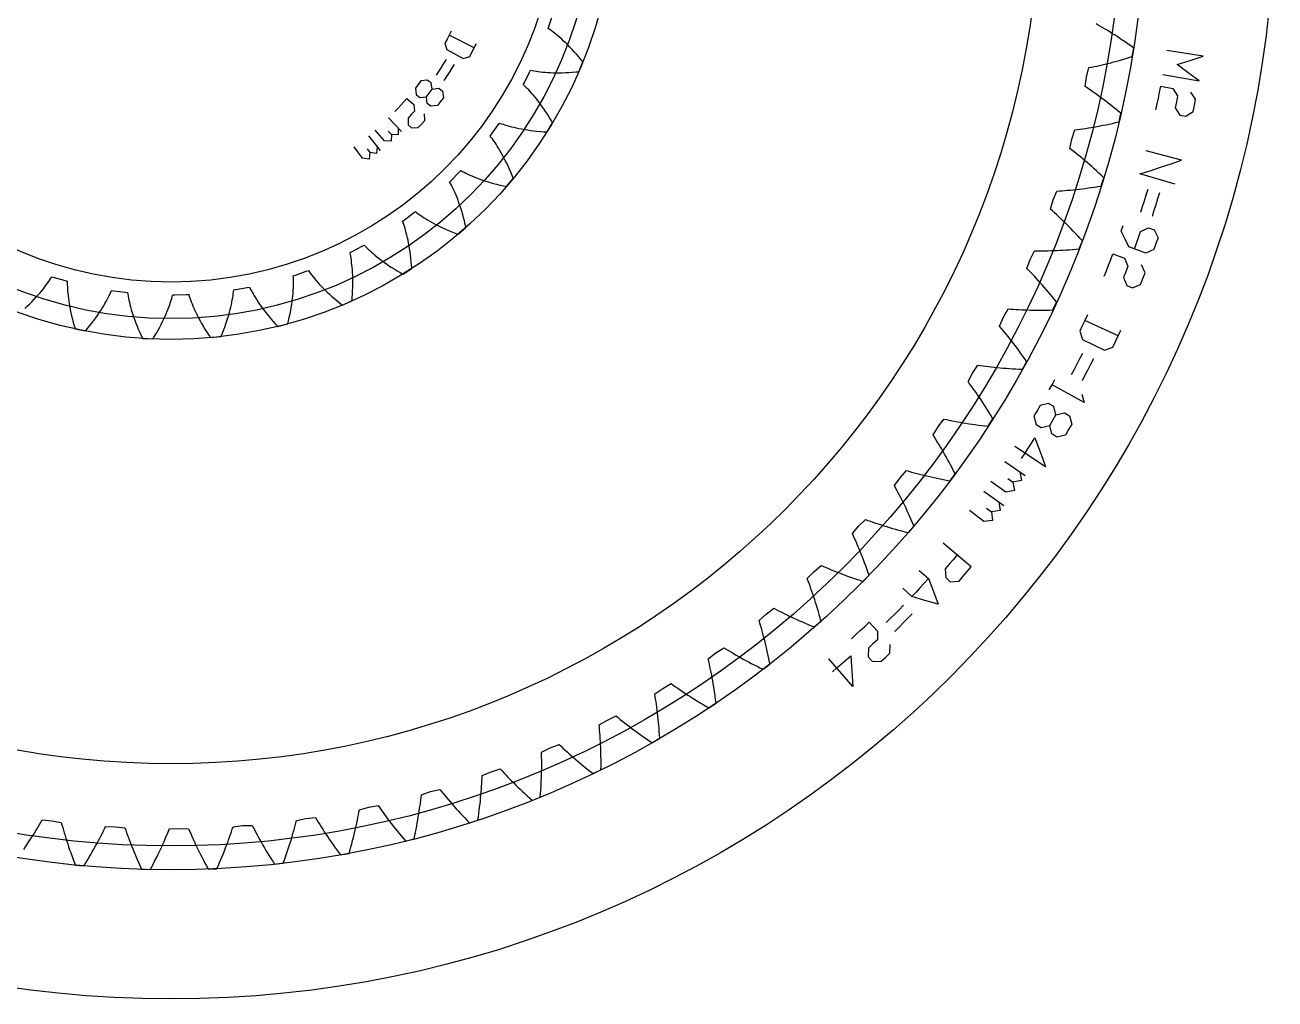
# Model space of a CAD drawing. Extents: x -107 to 107, y -107 to 107.
# Drawn here: x -14.1 to 106.8, y -106.8 to -12.6 of the extents above; entities that cross this region are included whole.
import ezdxf

# ---------------------------------------------------------------- set-up
doc = ezdxf.new("R2010")
doc.units = 0
for name, color, linetype in [('planetgear', 7, 'CONTINUOUS'), ('planetgear_guides', 5, 'CONTINUOUS'), ('planetgear_texts', 7, 'CONTINUOUS'), ('ringgear', 7, 'CONTINUOUS'), ('ringgear_guides', 5, 'CONTINUOUS'), ('ringgear_texts', 7, 'CONTINUOUS')]:
    doc.layers.add(name, color=color, linetype=linetype)

msp = doc.modelspace()

# ---------------------------------------------------------------- linework, layer by layer
at = {"layer": 'planetgear'}
msp.add_lwpolyline([(-14.15512, -40.004159), (-13.910574, -39.776402), (-13.677762, -39.552051), (-13.456493, -39.331436), (-13.246571, -39.114884), (-13.047791, -38.902713), (-12.859941, -38.69524), (-12.6828, -38.492772), (-12.516143, -38.295611), (-12.359735, -38.104053), (-12.213334, -37.918388), (-12.076694, -37.738898), (-11.949558, -37.565859), (-11.831667, -37.399541), (-11.722752, -37.240206), (-11.62254, -37.088108), (-11.530751, -36.943495), (-11.322039, -37.006776), (-10.254784, -37.31661), (-10.044632, -37.37493), (-10.044551, -37.546214), (-10.041364, -37.72833), (-10.034703, -37.921218), (-10.024201, -38.12481), (-10.00949, -38.339028), (-9.990206, -38.563784), (-9.965986, -38.798982), (-9.93647, -39.044516), (-9.901298, -39.30027), (-9.860115, -39.566119), (-9.812568, -39.841931), (-9.758304, -40.127562), (-9.696978, -40.422861), (-9.628244, -40.727667), (-9.551762, -41.041809), (-9.467194, -41.36511), (-9.374208, -41.697383), (-9.324454, -41.866822), (-9.298745, -41.952357), (-9.29223, -41.973825), (-9.288959, -41.984571), (-9.28865, -41.984771), (-8.294283, -42.192474), (-8.29392, -42.192415), (-8.286621, -42.183876), (-8.272057, -42.166811), (-8.214259, -42.09872), (-8.10084, -41.963364), (-7.882621, -41.696096), (-7.675709, -41.433679), (-7.479872, -41.176418), (-7.294873, -40.924612), (-7.120468, -40.678553), (-6.956405, -40.438526), (-6.802427, -40.204809), (-6.658269, -39.977673), (-6.523662, -39.757383), (-6.398328, -39.544194), (-6.281985, -39.338357), (-6.174344, -39.140112), (-6.075113, -38.949695), (-5.983992, -38.76733), (-5.900676, -38.593236), (-5.824856, -38.427623), (-5.756218, -38.270694), (-5.540292, -38.301373), (-4.438249, -38.444661), (-4.221656, -38.470218), (-4.19543, -38.639482), (-4.164481, -38.818977), (-4.128454, -39.008588), (-4.086996, -39.20819), (-4.039757, -39.417652), (-3.986391, -39.636831), (-3.926552, -39.865575), (-3.859901, -40.103725), (-3.786101, -40.351113), (-3.704819, -40.607561), (-3.615726, -40.872882), (-3.518497, -41.146883), (-3.412812, -41.429359), (-3.298356, -41.7201), (-3.174816, -42.018886), (-3.041888, -42.325489), (-2.89927, -42.639673), (-2.824235, -42.799532), (-2.78577, -42.88014), (-2.776055, -42.900362), (-2.771182, -42.910483), (-2.770846, -42.910633), (-1.756427, -42.964113), (-1.756077, -42.963999), (-1.750167, -42.954446), (-1.738379, -42.935358), (-1.691651, -42.859241), (-1.600224, -42.708158), (-1.425361, -42.410712), (-1.260932, -42.119785), (-1.10666, -41.835645), (-0.962268, -41.558551), (-0.827467, -41.288752), (-0.701967, -41.026494), (-0.58547, -40.772011), (-0.477674, -40.525532), (-0.378271, -40.287275), (-0.286949, -40.057453), (-0.20339, -39.836268), (-0.127274, -39.623916), (-0.058272, -39.420583), (0.003943, -39.226445), (0.059707, -39.041674), (0.109358, -38.866428), (0.153237, -38.70086), (0.371315, -38.698219), (1.482316, -38.671601), (1.700271, -38.663796), (1.752028, -38.827073), (1.810014, -38.99974), (1.874563, -39.181629), (1.946004, -39.372564), (2.024663, -39.57236), (2.110862, -39.780823), (2.204917, -39.997753), (2.30714, -40.222938), (2.417839, -40.456161), (2.537315, -40.697195), (2.665865, -40.945807), (2.80378, -41.201755), (2.951346, -41.464788), (3.108843, -41.73465), (3.276544, -42.011076), (3.454717, -42.293794), (3.643624, -42.582526), (3.742182, -42.729057), (3.7925, -42.802848), (3.805189, -42.82135), (3.81155, -42.830609), (3.811905, -42.830706), (4.822599, -42.728709), (4.822927, -42.728543), (4.82731, -42.7182), (4.836046, -42.697536), (4.870606, -42.615179), (4.9379, -42.45191), (5.065308, -42.131257), (5.183401, -41.81864), (5.29249, -41.51428), (5.392893, -41.218391), (5.484929, -40.931178), (5.568925, -40.652836), (5.64521, -40.383552), (5.714117, -40.123506), (5.775986, -39.872868), (5.831155, -39.631799), (5.879971, -39.400452), (5.92278, -39.178969), (5.959934, -38.967485), (5.991786, -38.766126), (6.018691, -38.575008), (6.041009, -38.394237), (6.059099, -38.223911), (6.274219, -38.188011), (7.368136, -37.992112), (7.582345, -37.951128), (7.65842, -38.10459), (7.742084, -38.266382), (7.833641, -38.436286), (7.933391, -38.614078), (8.041627, -38.799525), (8.158638, -38.992388), (8.284705, -39.192417), (8.420104, -39.399359), (8.565107, -39.61295), (8.719976, -39.832922), (8.88497, -40.058997), (9.060339, -40.290892), (9.246328, -40.528317), (9.443173, -40.770975), (9.651105, -41.018562), (9.870347, -41.270769), (10.101114, -41.52728), (10.220885, -41.657049), (10.281878, -41.722295), (10.297242, -41.738643), (10.304942, -41.746822), (10.305308, -41.746864), (11.288587, -41.49178), (11.288886, -41.491566), (11.291638, -41.480675), (11.297118, -41.45892), (11.318702, -41.372252), (11.360283, -41.200624), (11.437251, -40.86428), (11.506239, -40.5373), (11.56759, -40.219856), (11.621648, -39.912108), (11.668763, -39.614211), (11.709286, -39.326309), (11.743571, -39.048537), (11.771975, -38.78102), (11.794858, -38.523875), (11.812583, -38.27721), (11.825511, -38.041122), (11.83401, -37.8157), (11.838445, -37.601023), (11.839186, -37.397162), (11.836602, -37.204176), (11.831064, -37.022117), (11.822942, -36.851026), (12.03006, -36.782708), (13.081253, -36.42212), (13.286696, -36.348917), (13.385305, -36.488968), (13.492686, -36.636093), (13.609106, -36.79003), (13.734827, -36.950511), (13.870103, -37.117263), (14.015182, -37.290003), (14.170306, -37.468444), (14.335708, -37.652292), (14.511616, -37.841246), (14.698249, -38.034999), (14.895819, -38.233239), (15.104532, -38.435646), (15.324584, -38.641897), (15.556163, -38.851663), (15.799453, -39.064608), (16.054624, -39.280392), (16.321843, -39.49867), (16.460019, -39.608636), (16.530257, -39.663806), (16.547937, -39.677617), (16.556795, -39.684525), (16.557163, -39.68451), (17.48998, -39.282319), (17.490243, -39.282062), (17.4913, -39.270879), (17.493395, -39.248542), (17.501496, -39.159595), (17.516392, -38.983631), (17.541114, -38.63948), (17.559381, -38.305801), (17.571555, -37.982712), (17.578002, -37.670319), (17.579091, -37.368721), (17.575191, -37.078007), (17.566672, -36.798257), (17.553907, -36.529539), (17.53727, -36.271915), (17.517133, -36.025435), (17.493871, -35.79014), (17.467859, -35.566063), (17.439473, -35.353225), (17.409086, -35.15164), (17.377073, -34.96131), (17.343808, -34.78223), (17.309665, -34.614384), (17.503927, -34.515251), (18.487757, -33.998424), (18.679617, -33.894718), (18.79845, -34.018076), (18.92703, -34.147084), (19.065585, -34.281446), (19.214329, -34.420855), (19.373475, -34.565003), (19.543222, -34.713572), (19.723767, -34.866243), (19.915295, -35.022688), (20.117985, -35.182575), (20.332007, -35.345568), (20.557523, -35.511325), (20.794687, -35.679501), (21.043644, -35.849744), (21.30453, -36.0217), (21.577474, -36.195012), (21.862594, -36.369315), (22.160001, -36.544245), (22.313345, -36.631829), (22.391181, -36.675631), (22.410762, -36.686581), (22.420571, -36.692056), (22.420932, -36.691986), (23.281422, -36.152114), (23.281643, -36.15182), (23.280981, -36.140606), (23.279641, -36.118211), (23.27407, -36.029071), (23.26193, -35.852895), (23.233829, -35.509003), (23.200945, -35.176447), (23.163657, -34.855285), (23.122343, -34.545569), (23.07738, -34.24734), (23.029148, -33.960629), (22.978026, -33.685457), (22.924391, -33.421837), (22.868622, -33.169772), (22.811096, -32.929254), (22.75219, -32.700268), (22.692278, -32.482787), (22.631734, -32.276777), (22.570931, -32.082193), (22.51024, -31.898981), (22.450029, -31.727077), (22.390664, -31.56641), (22.567517, -31.438785), (23.460923, -30.777834), (23.634705, -30.646056), (23.770975, -30.749829), (23.917742, -30.857697), (24.075182, -30.969334), (24.243464, -31.084404), (24.422749, -31.202569), (24.613186, -31.323485), (24.81492, -31.446807), (25.028084, -31.572181), (25.252806, -31.699254), (25.4892, -31.827666), (25.737376, -31.957056), (25.997432, -32.087058), (26.269459, -32.217303), (26.553537, -32.34742), (26.849738, -32.477036), (27.158124, -32.605773), (27.478748, -32.733253), (27.643664, -32.796404), (27.727275, -32.82781), (27.748298, -32.835643), (27.758827, -32.839557), (27.759173, -32.839432), (28.527168, -32.174534), (28.527342, -32.17421), (28.524976, -32.163228), (28.520233, -32.141301), (28.501119, -32.054055), (28.462229, -31.881797), (28.381962, -31.546225), (28.2987, -31.222586), (28.212823, -30.91088), (28.124715, -30.611101), (28.034755, -30.32323), (27.943322, -30.047242), (27.850794, -29.783099), (27.757546, -29.530755), (27.663953, -29.290157), (27.570387, -29.06124), (27.477216, -28.843929), (27.384808, -28.638143), (27.293527, -28.443789), (27.203733, -28.260767), (27.115786, -28.088966), (27.030039, -27.928268), (26.946844, -27.778546), (27.102143, -27.62542), (27.884186, -26.835838), (28.035815, -26.679077), (28.186328, -26.760831), (28.347841, -26.845032), (28.520478, -26.931327), (28.704353, -27.01936), (28.899574, -27.108773), (29.106237, -27.199202), (29.324432, -27.290284), (29.554237, -27.381649), (29.795722, -27.47293), (30.048948, -27.563752), (30.313967, -27.653741), (30.59082, -27.742522), (30.87954, -27.829716), (31.180151, -27.914944), (31.492667, -27.997825), (31.81709, -28.077979), (32.153417, -28.155022), (32.32604, -28.192258), (32.413465, -28.210534), (32.435437, -28.215066), (32.44644, -28.217326), (32.446763, -28.21715), (33.104262, -27.442811), (33.104383, -27.442463), (33.100369, -27.431972), (33.092334, -27.411025), (33.060127, -27.32772), (32.995397, -27.163417), (32.864846, -26.844031), (32.733156, -26.536894), (32.600705, -26.24195), (32.467868, -25.959134), (32.335019, -25.68837), (32.202528, -25.429572), (32.070763, -25.182649), (31.940088, -24.947498), (31.810865, -24.724006), (31.683451, -24.512054), (31.5582, -24.311513), (31.435462, -24.122245), (31.315582, -23.944103), (31.198903, -23.776932), (31.085761, -23.62057), (30.976489, -23.474845), (30.871414, -23.339577), (31.001518, -23.164539), (31.653866, -22.264832), (31.779789, -22.086762), (31.941018, -22.144583), (32.113492, -22.203142), (32.297278, -22.262073), (32.492436, -22.321006), (32.699018, -22.37957), (32.917063, -22.437393), (33.146604, -22.494099), (33.387663, -22.549315), (33.640252, -22.602663), (33.904374, -22.653766), (34.180024, -22.702246), (34.467184, -22.747724), (34.765831, -22.789823), (35.075929, -22.828165), (35.397434, -22.86237), (35.730291, -22.892061), (36.074436, -22.916861), (36.25072, -22.92731), (36.33991, -22.932026), (36.362317, -22.933151), (36.373537, -22.933705), (36.373829, -22.933482), (36.905419, -22.067851), (36.905486, -22.067489), (36.899917, -22.057733), (36.88878, -22.038258), (36.844233, -21.960846), (36.755182, -21.80835), (36.577406, -21.512635), (36.400375, -21.2292), (36.224453, -20.957932), (36.050001, -20.698707), (35.877377, -20.451395), (35.706934, -20.215856), (35.539021, -19.99194), (35.373982, -19.779492), (35.212157, -19.578346), (35.053882, -19.388327), (34.899486, -19.209256), (34.749295, -19.040941), (34.603627, -18.883187), (34.462797, -18.735786), (34.327112, -18.598528), (34.196876, -18.471191), (34.072384, -18.353547), (34.174244, -18.160701), (34.681607, -17.171958), (34.778872, -16.976753), (34.947038, -17.009284), (35.126429, -17.040829), (35.317057, -17.071014), (35.518924, -17.099466), (35.732025, -17.125809), (35.956341, -17.14967), (36.191848, -17.170673), (36.43851, -17.188444), (36.696282, -17.202609), (36.96511, -17.212795), (37.24493, -17.218629), (37.535668, -17.21974), (37.837241, -17.215757), (38.149557, -17.206313), (38.472515, -17.191039), (38.806004, -17.169572), (39.149902, -17.141548), (39.325715, -17.124965), (39.414579, -17.116011), (39.436895, -17.113702), (39.448068, -17.112538), (39.448322, -17.112272), (39.841545, -16.175639), (39.841556, -16.175271), (39.834563, -16.16648), (39.820583, -16.148934), (39.764742, -16.079228), (39.653455, -15.942113), (39.432623, -15.677001), (39.214401, -15.423912), (38.999131, -15.182677), (38.787154, -14.95312), (38.5788, -14.735058), (38.3744, -14.528297), (38.174274, -14.332637), (37.978739, -14.147872), (37.788106, -13.973785), (37.60268, -13.810154), (37.422758, -13.65675), (37.248634, -13.513335), (37.080592, -13.379665), (36.918912, -13.25549), (36.763865, -13.140552), (36.615717, -13.034587), (36.474726, -12.937327), (36.545954, -12.731191), (36.89644, -11.676587)], dxfattribs=at)
at = {"layer": 'planetgear_guides'}
for radius in [43, 41, 37.455364]:
    msp.add_circle((0, 0), radius, dxfattribs=at)
at = {"layer": 'planetgear_texts'}
for points in [[(27.091738, -13.197487), (26.899019, -13.585976), (26.700728, -13.971652), (26.496909, -14.354434), (26.682968, -14.955847), (28.264432, -15.84226), (28.887992, -15.64978), (29.110205, -15.232455), (29.326389, -14.811976), (29.5365, -14.388429)], [(29.326389, -14.811976), (26.899019, -13.585976)], [(25.6686, -17.456063), (25.917138, -17.084879), (26.16031, -16.710157), (26.398064, -16.331975), (26.630351, -15.95041)], [(26.418165, -17.965809), (26.673961, -17.583786), (26.924234, -17.198121), (27.168931, -16.808895), (27.408001, -16.416188)], [(25.254735, -18.818433), (25.155628, -18.18751), (24.788335, -17.921958), (24.164434, -18.006001), (23.902822, -18.351868), (23.63626, -18.693934), (23.71621, -19.318373), (24.067617, -19.604616), (24.702729, -19.537406), (24.981318, -19.179905), (25.254735, -18.818433), (25.890214, -18.718616), (26.257507, -18.984168), (26.345035, -19.630864), (26.059815, -20.007942), (25.769198, -20.380877), (25.121838, -20.463347), (24.770431, -20.177104), (24.702729, -19.537406)], [(21.636487, -20.976138), (21.936097, -20.662613), (22.231165, -20.344808), (22.52163, -20.022791), (22.80743, -19.696626), (23.493478, -20.289102), (23.537807, -20.92622), (23.234237, -21.262767), (22.925855, -21.594911), (22.938139, -22.238064), (23.263552, -22.553546), (23.915613, -22.527209), (24.237308, -22.180726), (24.553984, -21.829649), (24.522551, -21.177814)], [(21.023886, -21.590094), (22.288685, -22.888955)], [(21.972485, -22.56424), (21.957, -23.207324), (21.314044, -23.187207), (21.280059, -23.829579), (20.637948, -23.790967), (19.746964, -22.763861)], [(21.00732, -22.853526), (21.314044, -23.187207)], [(19.0837, -23.3227), (20.231777, -24.725795)], [(19.944758, -24.375021), (19.873872, -25.014375), (19.235047, -24.938885), (19.145792, -25.575934), (18.509403, -25.482092), (17.710313, -24.381976)], [(18.958241, -24.579997), (19.235047, -24.938885)]]:
    msp.add_lwpolyline(points, dxfattribs=at)
at = {"layer": 'ringgear'}
msp.add_lwpolyline([(-14.264746, -92.332623), (-14.090899, -92.079319), (-13.921688, -91.828714), (-13.757062, -91.580863), (-13.596968, -91.335822), (-13.441354, -91.093645), (-13.290167, -90.854385), (-13.143355, -90.618095), (-13.000862, -90.384829), (-12.862636, -90.154637), (-12.728619, -89.927571), (-12.598758, -89.70368), (-12.472996, -89.483016), (-11.542611, -89.559244), (-11.542611, -89.559244), (-10.623302, -89.721409), (-10.5576, -89.96675), (-10.48875, -90.21625), (-10.416687, -90.469877), (-10.341343, -90.727594), (-10.262653, -90.989367), (-10.18055, -91.25516), (-10.094969, -91.524935), (-10.005845, -91.798654), (-9.913113, -92.07628), (-9.81671, -92.357773), (-9.71657, -92.643093), (-9.612631, -92.932199), (-9.504829, -93.22505), (-9.393102, -93.521603), (-9.277387, -93.821816), (-9.270021, -93.840699), (-9.269099, -93.843061), (-9.268841, -93.843373), (-8.438562, -93.921673), (-8.438251, -93.921415), (-8.436904, -93.919267), (-8.426137, -93.902094), (-8.256338, -93.628807), (-8.09114, -93.358369), (-7.93049, -93.090835), (-7.774335, -92.826258), (-7.622621, -92.564689), (-7.475292, -92.306182), (-7.332293, -92.050787), (-7.193569, -91.798555), (-7.059062, -91.549535), (-6.928717, -91.303778), (-6.802475, -91.061331), (-6.68028, -90.822243), (-6.562072, -90.58656), (-6.447792, -90.35433), (-6.337382, -90.125598), (-5.403964, -90.138156), (-5.403964, -90.138156), (-4.475731, -90.237207), (-4.393439, -90.477493), (-4.307724, -90.721713), (-4.21852, -90.96983), (-4.125765, -91.221805), (-4.029394, -91.477598), (-3.929344, -91.737168), (-3.825553, -92.000474), (-3.717957, -92.267474), (-3.606496, -92.538124), (-3.491107, -92.812382), (-3.37173, -93.090203), (-3.248304, -93.371542), (-3.120769, -93.656353), (-2.989065, -93.94459), (-2.853132, -94.236207), (-2.844495, -94.254544), (-2.843414, -94.256837), (-2.843135, -94.25713), (-2.009448, -94.278588), (-2.009155, -94.278309), (-2.007958, -94.276075), (-1.998388, -94.258206), (-1.847634, -93.973969), (-1.701277, -93.692888), (-1.559259, -93.415015), (-1.421524, -93.140398), (-1.288013, -92.869086), (-1.158668, -92.601127), (-1.033432, -92.336569), (-0.912244, -92.075458), (-0.795045, -91.81784), (-0.681774, -91.56376), (-0.572372, -91.313264), (-0.466777, -91.066394), (-0.364928, -90.823194), (-0.266763, -90.583706), (-0.17222, -90.347972), (0.75988, -90.296803), (0.75988, -90.296803), (1.692708, -90.332278), (1.791205, -90.566388), (1.893387, -90.804189), (1.999315, -91.045641), (2.109049, -91.290699), (2.222652, -91.539318), (2.340182, -91.791456), (2.4617, -92.047065), (2.587265, -92.306099), (2.716937, -92.568512), (2.850772, -92.834256), (2.98883, -93.103283), (3.131168, -93.375543), (3.277842, -93.650987), (3.428909, -93.929565), (3.584425, -94.211225), (3.594294, -94.22893), (3.595529, -94.231144), (3.595827, -94.231417), (4.429034, -94.195932), (4.429308, -94.195634), (4.43035, -94.193323), (4.438678, -94.174843), (4.569683, -93.880981), (4.696518, -93.590568), (4.819242, -93.303651), (4.937916, -93.020274), (5.0526, -92.740484), (5.163357, -92.464323), (5.270248, -92.191835), (5.373334, -91.923062), (5.47268, -91.658047), (5.568347, -91.39683), (5.6604, -91.139451), (5.748901, -90.885951), (5.833916, -90.636368), (5.915509, -90.390739), (5.993745, -90.149103), (6.92018, -90.034444), (6.92018, -90.034444), (7.853255, -90.006179), (7.967499, -90.23302), (8.08567, -90.463295), (8.207828, -90.696954), (8.33403, -90.933952), (8.464334, -91.17424), (8.598797, -91.417769), (8.737475, -91.664489), (8.880425, -91.914351), (9.027701, -92.167303), (9.17936, -92.423295), (9.335455, -92.682273), (9.496041, -92.944185), (9.66117, -93.208977), (9.830896, -93.476596), (10.00527, -93.746987), (10.016324, -93.763977), (10.017707, -93.766102), (10.018024, -93.766354), (10.846867, -93.674092), (10.84712, -93.673776), (10.848002, -93.671399), (10.855049, -93.652394), (10.965695, -93.350276), (11.072415, -93.051885), (11.175273, -92.757261), (11.274332, -92.466447), (11.369656, -92.179482), (11.461309, -91.896407), (11.549355, -91.61726), (11.633859, -91.342079), (11.714888, -91.070902), (11.792506, -90.803765), (11.86678, -90.540705), (11.937776, -90.281756), (12.005561, -90.026953), (12.070201, -89.776329), (12.131765, -89.529917), (13.048215, -89.352303), (13.048215, -89.352303), (13.977186, -89.260428), (14.106644, -89.478945), (14.240254, -89.700618), (14.378073, -89.925397), (14.520154, -90.15323), (14.666552, -90.384065), (14.81732, -90.61785), (14.972512, -90.854532), (15.13218, -91.094056), (15.296375, -91.336368), (15.46515, -91.581413), (15.638554, -91.829135), (15.816639, -92.079478), (15.999453, -92.332384), (16.187046, -92.587797), (16.379467, -92.845657), (16.391654, -92.861853), (16.393179, -92.863879), (16.393512, -92.864109), (17.214127, -92.715499), (17.214357, -92.715167), (17.215075, -92.712736), (17.220809, -92.693294), (17.310579, -92.38433), (17.396688, -92.079351), (17.479201, -91.778395), (17.558183, -91.481499), (17.633701, -91.188698), (17.705822, -90.900028), (17.774613, -90.615523), (17.840142, -90.335217), (17.902476, -90.059142), (17.961683, -89.787332), (18.017832, -89.519816), (18.070991, -89.256626), (18.121229, -88.997791), (18.168616, -88.74334), (18.213221, -88.493301), (19.115413, -88.253561), (19.115413, -88.253561), (20.035949, -88.098505), (20.180017, -88.307678), (20.328444, -88.519716), (20.48128, -88.734566), (20.638578, -88.952172), (20.800388, -89.172478), (20.966758, -89.39543), (21.13774, -89.620969), (21.313381, -89.849038), (21.49373, -90.07958), (21.678833, -90.312537), (21.868739, -90.547847), (22.063492, -90.785454), (22.263139, -91.025295), (22.467725, -91.26731), (22.677294, -91.511438), (22.690558, -91.526765), (22.692218, -91.528681), (22.692565, -91.528889), (23.501126, -91.324625), (23.501333, -91.324277), (23.501883, -91.321803), (23.506277, -91.302015), (23.574754, -90.987645), (23.63985, -90.677501), (23.701632, -90.371616), (23.760169, -90.070022), (23.81553, -89.77275), (23.867783, -89.479831), (23.916999, -89.191295), (23.963246, -88.90717), (24.006594, -88.627486), (24.047115, -88.352268), (24.084877, -88.081544), (24.119951, -87.81534), (24.152409, -87.55368), (24.182321, -87.296589), (24.209758, -87.044089), (25.093487, -86.743339), (25.093487, -86.743339), (26.001295, -86.525825), (26.159302, -86.724679), (26.321852, -86.926094), (26.488995, -87.130013), (26.660776, -87.336377), (26.837242, -87.545128), (27.01844, -87.756206), (27.204414, -87.969551), (27.39521, -88.185103), (27.590871, -88.4028), (27.79144, -88.622581), (27.996961, -88.844384), (28.207476, -89.068146), (28.423025, -89.293803), (28.643649, -89.521293), (28.869389, -89.750551), (28.883669, -89.764936), (28.885455, -89.766735), (28.885816, -89.766918), (29.678552, -89.507952), (29.678735, -89.507592), (29.679115, -89.505085), (29.682148, -89.485044), (29.729012, -89.166734), (29.772791, -88.85287), (29.813555, -88.543482), (29.851374, -88.238596), (29.886319, -87.93824), (29.918461, -87.642438), (29.947872, -87.351216), (29.974622, -87.064597), (29.998783, -86.782607), (30.020427, -86.505265), (30.039626, -86.232596), (30.056453, -85.964618), (30.070978, -85.701354), (30.083276, -85.44282), (30.093418, -85.189037), (30.954563, -84.82868), (30.954563, -84.82868), (31.845411, -84.549723), (32.01662, -84.73733), (32.192536, -84.927182), (32.373205, -85.11922), (32.558668, -85.31338), (32.748969, -85.509602), (32.944149, -85.707822), (33.144249, -85.907979), (33.34931, -86.110008), (33.559371, -86.313845), (33.774471, -86.519427), (33.994649, -86.726687), (34.219943, -86.935561), (34.450389, -87.145983), (34.686023, -87.357887), (34.926882, -87.571205), (34.94211, -87.584582), (34.944015, -87.586255), (34.944388, -87.586413), (35.717603, -87.273953), (35.717761, -87.27358), (35.717969, -87.271054), (35.719628, -87.250852), (35.74466, -86.930086), (35.766918, -86.613967), (35.786474, -86.302518), (35.803398, -85.995762), (35.817765, -85.693721), (35.829646, -85.396415), (35.839114, -85.103865), (35.846242, -84.816089), (35.851103, -84.533107), (35.853771, -84.254935), (35.854317, -83.981591), (35.852817, -83.71309), (35.849343, -83.449448), (35.843969, -83.190678), (35.836769, -82.936794), (36.671315, -82.518511), (36.671315, -82.518511), (37.541049, -82.17941), (37.724661, -82.354896), (37.913124, -82.532301), (38.106477, -82.711562), (38.304758, -82.892613), (38.508005, -83.075391), (38.716257, -83.25983), (38.92955, -83.445864), (39.147919, -83.633428), (39.371401, -83.822455), (39.600029, -84.012878), (39.833838, -84.20463), (40.072861, -84.397643), (40.317129, -84.591848), (40.566675, -84.787177), (40.82153, -84.983561), (40.837635, -84.995869), (40.83965, -84.997407), (40.840032, -84.99754), (41.590122, -84.633042), (41.590255, -84.632659), (41.59029, -84.630124), (41.590566, -84.609857), (41.59365, -84.28813), (41.594284, -83.971229), (41.592539, -83.659171), (41.588491, -83.351976), (41.582212, -83.049658), (41.573776, -82.752235), (41.563258, -82.45972), (41.550731, -82.172129), (41.53627, -81.889475), (41.519947, -81.61177), (41.501839, -81.339025), (41.482019, -81.071253), (41.460562, -80.808462), (41.437541, -80.550662), (41.413032, -80.297861), (42.217088, -79.823602), (42.217088, -79.823602), (43.061653, -79.425939), (43.256813, -79.588486), (43.456943, -79.752616), (43.662078, -79.918264), (43.872252, -80.085362), (44.087499, -80.253843), (44.307852, -80.423641), (44.533343, -80.594686), (44.764004, -80.766911), (44.999864, -80.940246), (45.240954, -81.114623), (45.487304, -81.289973), (45.73894, -81.466224), (45.995893, -81.643307), (46.258187, -81.821151), (46.525849, -81.999685), (46.542757, -82.010865), (46.544872, -82.012262), (46.545262, -82.012368), (47.268729, -81.597532), (47.268835, -81.597141), (47.268697, -81.59461), (47.267589, -81.574371), (47.248711, -81.253184), (47.227717, -80.936978), (47.204681, -80.625767), (47.179678, -80.319564), (47.152783, -80.01838), (47.12407, -79.722225), (47.093615, -79.431111), (47.061491, -79.145045), (47.027774, -78.864036), (46.992539, -78.588092), (46.95586, -78.31722), (46.917813, -78.051424), (46.878472, -77.79071), (46.837912, -77.535082), (46.796209, -77.284543), (47.566025, -76.756519), (47.566025, -76.756519), (48.381485, -76.302148), (48.587282, -76.450997), (48.798146, -76.601088), (49.014107, -76.75235), (49.235194, -76.904716), (49.461437, -77.058116), (49.692864, -77.21248), (49.929502, -77.367738), (50.171377, -77.523821), (50.418517, -77.680657), (50.670945, -77.838175), (50.928686, -77.996303), (51.191764, -78.154972), (51.460202, -78.314107), (51.734021, -78.473637), (52.013243, -78.633489), (52.030874, -78.643489), (52.033079, -78.644739), (52.033476, -78.644818), (52.726947, -78.181577), (52.727026, -78.18118), (52.726716, -78.178664), (52.72423, -78.158548), (52.683477, -77.839398), (52.640953, -77.525362), (52.596733, -77.216449), (52.550893, -76.912666), (52.503507, -76.614019), (52.45465, -76.320514), (52.404399, -76.032156), (52.352829, -75.74895), (52.300014, -75.470897), (52.24603, -75.198001), (52.190951, -74.930263), (52.134854, -74.667683), (52.077813, -74.410262), (52.019903, -74.157998), (51.9612, -73.910889), (52.693188, -73.331562), (52.693188, -73.331562), (53.475739, -72.8226), (53.691215, -72.957059), (53.911829, -73.09241), (54.137609, -73.228582), (54.368579, -73.365505), (54.604763, -73.503108), (54.846184, -73.641319), (55.092866, -73.780067), (55.344829, -73.919279), (55.602095, -74.058884), (55.864684, -74.198808), (56.132616, -74.33898), (56.405908, -74.479325), (56.68458, -74.61977), (56.968647, -74.760242), (57.258127, -74.900667), (57.2764, -74.90944), (57.278685, -74.910537), (57.279086, -74.910588), (57.939328, -74.401104), (57.93938, -74.400702), (57.938899, -74.398213), (57.935045, -74.378314), (57.872608, -74.062689), (57.808753, -73.752287), (57.743555, -73.447111), (57.67709, -73.147165), (57.609434, -72.852448), (57.540663, -72.562961), (57.470851, -72.278705), (57.400073, -71.999678), (57.328407, -71.725878), (57.255925, -71.457302), (57.182704, -71.193947), (57.108819, -70.935808), (57.034344, -70.682879), (56.959354, -70.435155), (56.883923, -70.192628), (57.574671, -69.564699), (57.574671, -69.564699), (58.320665, -69.003521), (58.544814, -69.122961), (58.774151, -69.242941), (59.008697, -69.363388), (59.248473, -69.48423), (59.493496, -69.605394), (59.743787, -69.726808), (59.999361, -69.848398), (60.260237, -69.970091), (60.526431, -70.091814), (60.797956, -70.213493), (61.074829, -70.335053), (61.357062, -70.456421), (61.644668, -70.577522), (61.93766, -70.698281), (62.236047, -70.818623), (62.254876, -70.826129), (62.257231, -70.827067), (62.257635, -70.827091), (62.881569, -70.273738), (62.881593, -70.273334), (62.880943, -70.270884), (62.875741, -70.251293), (62.79191, -69.940665), (62.707021, -69.635344), (62.621149, -69.33533), (62.534371, -69.040618), (62.44676, -68.751205), (62.358394, -68.467087), (62.269346, -68.188257), (62.179692, -67.914711), (62.089508, -67.64644), (61.998867, -67.383436), (61.907845, -67.125692), (61.816516, -66.873196), (61.724954, -66.62594), (61.633233, -66.38391), (61.541428, -66.147097), (62.187714, -65.473493), (62.187714, -65.473493), (62.893672, -64.862715), (63.12545, -64.96658), (63.36244, -65.07063), (63.604659, -65.17479), (63.852122, -65.278988), (64.104843, -65.383148), (64.362836, -65.487199), (64.626112, -65.591064), (64.894685, -65.694671), (65.168564, -65.797944), (65.44776, -65.90081), (65.732283, -66.003192), (66.022141, -66.105017), (66.317341, -66.206208), (66.61789, -66.306691), (66.923795, -66.406391), (66.943091, -66.412594), (66.945505, -66.413369), (66.94591, -66.413366), (67.530627, -65.818724), (67.530624, -65.818319), (67.529808, -65.815919), (67.523281, -65.796729), (67.418447, -65.492546), (67.31292, -65.19373), (67.206775, -64.900275), (67.100087, -64.612172), (66.992931, -64.329413), (66.885381, -64.051987), (66.777513, -63.779884), (66.669401, -63.513094), (66.561119, -63.251602), (66.452742, -62.995398), (66.344343, -62.744465), (66.235995, -62.498791), (66.127773, -62.258359), (66.01975, -62.023154), (65.911998, -61.793157), (66.510809, -61.077019), (66.510809, -61.077019), (67.173441, -60.419489), (67.411766, -60.507295), (67.655305, -60.59493), (67.904067, -60.682317), (68.158064, -60.769384), (68.417304, -60.856056), (68.681795, -60.942258), (68.951546, -61.027914), (69.226563, -61.112952), (69.506852, -61.197294), (69.792417, -61.280867), (70.083263, -61.363594), (70.379394, -61.445401), (70.680811, -61.526211), (70.987517, -61.60595), (71.299512, -61.684541), (71.319187, -61.689413), (71.321648, -61.690022), (71.322052, -61.689991), (71.864826, -61.056832), (71.864795, -61.056429), (71.863818, -61.05409), (71.855996, -61.03539), (71.730649, -60.73907), (71.604976, -60.448152), (71.479052, -60.162625), (71.352952, -59.882474), (71.226749, -59.607687), (71.100518, -59.338247), (70.974332, -59.07414), (70.848266, -58.815349), (70.722392, -58.561857), (70.596783, -58.313645), (70.471512, -58.070695), (70.346652, -57.832988), (70.222275, -57.600502), (70.098453, -57.373216), (69.975257, -57.151109), (70.5238, -56.395776), (70.5238, -56.395776), (71.140016, -55.694559), (71.383778, -55.765897), (71.632729, -55.836707), (71.886875, -55.906915), (72.146221, -55.976446), (72.410771, -56.045224), (72.680529, -56.113176), (72.955497, -56.180224), (73.235675, -56.246296), (73.521066, -56.311314), (73.811669, -56.375204), (74.107483, -56.43789), (74.408505, -56.499297), (74.714735, -56.55935), (75.026167, -56.617972), (75.342798, -56.675089), (75.36276, -56.678607), (75.365257, -56.679046), (75.365657, -56.678988), (75.863958, -56.010265), (75.8639, -56.009865), (75.862765, -56.007598), (75.853685, -55.989476), (75.708409, -55.7024), (75.563176, -55.420737), (75.418061, -55.144469), (75.273136, -54.873577), (75.128475, -54.608042), (74.984151, -54.347845), (74.840237, -54.092965), (74.696804, -53.84338), (74.553924, -53.599069), (74.41167, -53.360008), (74.270111, -53.126173), (74.129321, -52.89754), (73.989368, -52.674084), (73.850324, -52.455778), (73.712258, -52.242596), (74.207977, -51.451591), (74.207977, -51.451591), (74.774903, -50.709956), (75.022965, -50.764493), (75.276168, -50.818149), (75.534513, -50.87085), (75.797999, -50.92252), (76.066627, -50.973084), (76.340393, -51.022468), (76.619295, -51.070596), (76.903329, -51.117393), (77.192491, -51.162784), (77.486777, -51.206694), (77.786179, -51.249047), (78.09069, -51.289769), (78.400304, -51.328783), (78.715011, -51.366016), (79.034802, -51.401392), (79.054957, -51.40354), (79.057478, -51.403807), (79.057874, -51.403722), (79.509378, -50.702553), (79.509292, -50.702157), (79.508005, -50.699973), (79.49771, -50.682513), (79.333181, -50.406021), (79.169066, -50.134925), (79.005435, -49.869204), (78.842362, -49.608833), (78.679918, -49.35379), (78.518174, -49.104048), (78.357201, -48.859583), (78.19707, -48.620369), (78.037851, -48.386377), (77.879614, -48.157581), (77.722429, -47.933952), (77.566364, -47.71546), (77.411488, -47.502076), (77.25787, -47.293768), (77.105578, -47.090504), (77.546162, -46.267514), (77.546162, -46.267514), (78.061155, -45.48892), (78.312361, -45.526401), (78.568635, -45.562653), (78.829974, -45.5976), (79.096372, -45.631169), (79.367824, -45.663284), (79.644322, -45.69387), (79.925858, -45.722853), (80.212424, -45.750158), (80.50401, -45.77571), (80.800606, -45.799435), (81.1022, -45.821257), (81.408781, -45.841103), (81.720335, -45.858898), (82.036849, -45.874568), (82.358308, -45.888038), (82.378563, -45.888805), (82.381097, -45.8889), (82.381486, -45.888788), (82.784088, -45.158442), (82.783975, -45.158053), (82.782542, -45.155962), (82.771079, -45.139245), (82.588066, -44.874625), (82.405833, -44.615361), (82.22445, -44.361425), (82.043989, -44.11279), (81.864519, -43.869427), (81.686109, -43.631306), (81.508829, -43.398396), (81.332746, -43.170667), (81.15793, -42.948086), (80.984449, -42.730622), (80.812369, -42.518241), (80.641757, -42.310909), (80.472681, -42.108591), (80.305205, -41.911251), (80.139397, -41.718855), (80.52279, -40.867716), (80.52279, -40.867716), (80.98345, -40.055793), (81.236628, -40.076044), (81.494779, -40.094722), (81.757893, -40.111754), (82.025962, -40.127065), (82.298972, -40.140581), (82.576913, -40.152227), (82.85977, -40.161929), (83.147531, -40.169614), (83.440181, -40.175208), (83.737705, -40.178637), (84.040085, -40.179827), (84.347305, -40.178705), (84.659348, -40.175198), (84.976193, -40.169231), (85.297823, -40.160732), (85.318083, -40.160116), (85.320617, -40.160038), (85.320997, -40.159899), (85.67282, -39.403781), (85.672681, -39.403401), (85.671109, -39.401412), (85.658532, -39.385516), (85.457887, -39.134003), (85.258385, -38.887779), (85.060097, -38.646814), (84.863089, -38.411074), (84.667429, -38.180525), (84.473185, -37.955134), (84.280424, -37.734865), (84.089211, -37.519683), (83.899614, -37.309551), (83.711696, -37.104433), (83.525524, -36.90429), (83.341161, -36.709084), (83.158672, -36.518776), (82.97812, -36.333326), (82.799569, -36.152693), (83.123985, -35.277375), (83.123985, -35.277375), (83.528163, -34.435907), (83.782133, -34.438834), (84.040956, -34.439852), (84.30462, -34.438889), (84.573108, -34.43587), (84.846404, -34.430723), (85.124492, -34.423375), (85.407352, -34.413752), (85.694967, -34.401782), (85.987316, -34.387391), (86.28438, -34.370508), (86.586137, -34.351061), (86.892564, -34.328976), (87.20364, -34.304182), (87.51934, -34.276607), (87.839639, -34.246179), (87.85981, -34.244181), (87.862333, -34.243931), (87.862702, -34.243766), (88.162106, -33.465402), (88.161941, -33.465032), (88.160237, -33.463155), (88.146605, -33.448155), (87.929263, -33.21092), (87.713424, -32.978885), (87.499154, -32.752013), (87.286518, -32.530266), (87.075581, -32.313608), (86.866409, -32.101998), (86.659065, -31.895397), (86.453614, -31.693765), (86.250118, -31.497062), (86.048641, -31.305246), (85.849244, -31.118274), (85.65199, -30.936105), (85.456939, -30.758694), (85.264153, -30.585997), (85.073691, -30.41797), (85.337617, -29.522553), (85.337617, -29.522553), (85.683429, -28.655466), (85.937006, -28.641054), (86.195296, -28.624407), (86.458279, -28.605453), (86.725935, -28.584119), (86.998243, -28.560334), (87.275181, -28.534025), (87.556725, -28.505122), (87.842853, -28.473552), (88.133538, -28.439244), (88.428758, -28.402129), (88.728484, -28.362133), (89.03269, -28.319189), (89.341348, -28.273224), (89.65443, -28.224169), (89.971907, -28.171955), (89.991894, -28.168585), (89.994394, -28.168163), (89.994751, -28.167973), (90.240339, -27.370991), (90.24015, -27.370634), (90.238322, -27.368878), (90.223697, -27.354842), (89.990673, -27.132993), (89.759503, -26.916228), (89.53025, -26.704507), (89.302977, -26.497788), (89.077746, -26.296029), (88.854621, -26.099187), (88.633662, -25.907217), (88.414929, -25.720076), (88.198485, -25.537719), (87.984387, -25.360099), (87.772696, -25.187171), (87.56347, -25.018887), (87.356767, -24.8552), (87.152645, -24.696062), (86.95116, -24.541425), (87.153365, -23.630085), (87.153365, -23.630085), (87.4392, -22.741419), (87.691202, -22.709736), (87.947753, -22.675502), (88.20883, -22.638645), (88.474406, -22.599096), (88.744456, -22.556783), (89.018953, -22.511637), (89.297869, -22.463587), (89.581174, -22.412565), (89.868842, -22.358501), (90.160839, -22.301325), (90.457137, -22.240969), (90.757704, -22.177364), (91.062506, -22.110443), (91.37151, -22.040137), (91.684683, -21.966379), (91.704394, -21.961653), (91.706859, -21.961061), (91.707203, -21.960848), (91.897831, -21.148965), (91.897618, -21.148621), (91.895673, -21.146994), (91.880126, -21.133989), (91.632505, -20.928559), (91.387081, -20.728075), (91.143914, -20.532492), (90.903064, -20.341765), (90.66459, -20.155847), (90.428552, -19.97469), (90.195007, -19.798247), (89.964014, -19.626469), (89.735629, -19.459307), (89.50991, -19.296712), (89.286911, -19.138633), (89.066688, -18.98502), (88.849297, -18.83582), (88.634791, -18.690983), (88.423223, -18.550456), (88.562765, -17.627441), (88.562765, -17.627441), (88.787288, -16.721342), (89.036541, -16.672535), (89.290158, -16.620873), (89.548111, -16.566286), (89.810369, -16.508705), (90.076902, -16.448062), (90.347678, -16.384289), (90.622664, -16.317318), (90.901828, -16.247081), (91.185135, -16.173511), (91.47255, -16.096542), (91.764038, -16.016107), (92.059564, -15.932139), (92.359088, -15.844574), (92.662575, -15.753344), (92.969984, -15.658386), (92.989326, -15.652326), (92.991745, -15.651568), (92.992074, -15.651332), (93.126852, -14.828332), (93.126616, -14.828003), (93.124565, -14.826513), (93.108166, -14.814599), (92.847104, -14.626546), (92.588571, -14.443278), (92.332623, -14.264746), (92.079319, -14.090899), (91.828714, -13.921688), (91.580863, -13.757062), (91.335822, -13.596968), (91.093645, -13.441354), (90.854385, -13.290167), (90.618095, -13.143355), (90.384829, -13.000862), (90.154637, -12.862636), (89.927571, -12.728619), (89.70368, -12.598758), (89.483016, -12.472996)], dxfattribs=at)
msp.add_circle((0, 0), 106.8, dxfattribs=at)
at = {"layer": 'ringgear_guides'}
for radius in [94.3, 92, 84.046182]:
    msp.add_circle((0, 0), radius, dxfattribs=at)
at = {"layer": 'ringgear_texts'}
for points in [[(95.961502, -17.373303), (99.461618, -18.006979), (98.399403, -17.208605), (97.331243, -16.423562), (98.59786, -16.032488), (99.863235, -15.626868), (96.348986, -15.076949)], [(95.277749, -20.798849), (95.400222, -20.22966), (95.519295, -19.659749), (95.634964, -19.089138), (95.747224, -18.517846), (96.911324, -18.742987), (97.379067, -19.437268), (97.261289, -20.018286), (97.140044, -20.59859), (97.594533, -21.304597), (98.173729, -21.431033), (98.879865, -20.96752), (99.003282, -20.376822), (99.123169, -19.785398), (98.657474, -19.080698)], [(97.125355, -27.991607), (93.707454, -27.006565), (94.722947, -26.687794), (95.737942, -26.357852), (96.752344, -26.016734), (97.766055, -25.664435), (94.325607, -24.761287)], [(93.806959, -30.714146), (93.988654, -30.15356), (94.166999, -29.5919), (94.341988, -29.029185), (94.513614, -28.465435)], [(94.933769, -31.083085), (95.117647, -30.515765), (95.298134, -29.947358), (95.475225, -29.377884), (95.648913, -28.807362)], [(93.203246, -34.258502), (93.406112, -33.701457), (93.605649, -33.143212), (93.80185, -32.583785), (94.555869, -32.21438), (95.117032, -32.405563), (95.481883, -33.167375), (95.282168, -33.736821), (95.079057, -34.305066), (94.31612, -34.667559), (92.646809, -34.053974), (92.290815, -33.299052), (91.92913, -32.549602), (92.121816, -32.000195)], [(90.270282, -36.90146), (90.488979, -36.361878), (90.704451, -35.821001), (90.91669, -35.278847), (91.125688, -34.735435), (92.233599, -35.15775), (92.574745, -35.92223), (92.358635, -36.474272), (92.139234, -37.025013), (92.465304, -37.79876), (93.014059, -38.023085), (93.789489, -37.688148), (94.01282, -37.127542), (94.2328, -36.565613), (93.895466, -35.791223)], [(88.649763, -40.640632), (88.405554, -41.169157), (88.158194, -41.696214), (87.907692, -42.221786), (88.186908, -43.005705), (90.318314, -44.045118), (91.114052, -43.76179), (91.373691, -43.217049), (91.630073, -42.670767), (91.883189, -42.122965)], [(91.630073, -42.670767), (88.405554, -41.169157)], [(87.113366, -46.415145), (87.388917, -45.894242), (87.661354, -45.371702), (87.930666, -44.847545), (88.196844, -44.32179)], [(88.159773, -46.972685), (88.438634, -46.445524), (88.714343, -45.916707), (88.98689, -45.386254), (89.256265, -44.854184)], [(84.947416, -47.899666), (85.231869, -47.391667), (85.513283, -46.881978)], [(88.112471, -48.306962), (88.34063, -49.120238), (85.231869, -47.391667)], [(85.609233, -50.314504), (85.395206, -49.505182), (84.882322, -49.207853), (84.075933, -49.413348), (83.779431, -49.914411), (83.479944, -50.413694), (83.683119, -51.220671), (84.188757, -51.530161), (85.002374, -51.333092), (85.307324, -50.824704), (85.609233, -50.314504), (86.420974, -50.099839), (86.933859, -50.397167), (87.142532, -51.215659), (86.835216, -51.734997), (86.524805, -52.252491), (85.705671, -52.458632), (85.200033, -52.149142), (85.002374, -51.333092)], [(82.289288, -54.512176), (82.613265, -54.019928), (82.934298, -53.525755), (83.252375, -53.029674), (83.567485, -52.531703), (83.919061, -53.454336), (84.262575, -54.383024), (84.597968, -55.317704), (81.620914, -53.37104)], [(80.651975, -54.824269), (82.613117, -56.157382)], [(82.122831, -55.824104), (82.276379, -56.649591), (81.450437, -56.800672), (81.594117, -57.627934), (80.76643, -57.769143), (79.319867, -56.734472)], [(80.964165, -56.461564), (81.450437, -56.800672)], [(78.636802, -57.677508), (80.548943, -59.08)], [(80.070908, -58.729377), (80.194793, -59.559834), (79.36397, -59.681238), (79.477931, -60.513115), (78.645718, -60.624591), (77.237138, -59.538777)], [(78.890156, -59.324932), (79.36397, -59.681238)], [(76.044223, -63.857389), (75.661632, -64.310243), (75.276344, -64.760806), (74.888374, -65.20906), (74.942496, -66.04696), (75.387259, -66.43893), (76.229658, -66.376983), (76.624577, -65.920701), (77.016766, -65.462069), (77.406209, -65.001103), (74.682237, -62.713674)], [(72.388349, -65.348056), (73.268451, -66.142561), (73.747609, -67.378549), (74.214589, -68.622587), (72.937851, -68.254293), (71.668186, -67.87323), (70.807307, -67.057936)], [(73.268451, -66.142561), (72.872266, -66.578803), (72.473485, -67.012673), (72.07212, -67.444153), (71.668186, -67.87323)], [(69.191451, -70.396359), (69.610492, -69.982024), (70.027052, -69.565194), (70.441116, -69.145885), (70.85267, -68.724111)], [(70.022579, -71.241961), (70.446654, -70.822649), (70.868218, -70.400812), (71.287256, -69.976466), (71.703753, -69.549626)], [(65.825632, -71.954345), (66.254034, -71.560076), (66.680075, -71.163257), (67.10374, -70.763901), (67.525012, -70.362023), (68.345985, -71.217488), (68.327516, -72.054428), (67.896125, -72.461067), (67.462314, -72.865123), (67.426255, -73.703995), (67.826411, -74.141407), (68.670595, -74.17017), (69.112175, -73.758877), (69.551292, -73.344955), (69.577444, -72.500686)], [(63.974954, -75.16854), (64.422579, -74.785263), (64.867908, -74.39932), (65.310924, -74.010725), (65.751612, -73.619493), (65.833934, -74.603404), (65.906833, -75.590901), (65.970269, -76.581906), (63.648734, -73.886942)]]:
    msp.add_lwpolyline(points, dxfattribs=at)

doc.saveas('drawing.dxf')
